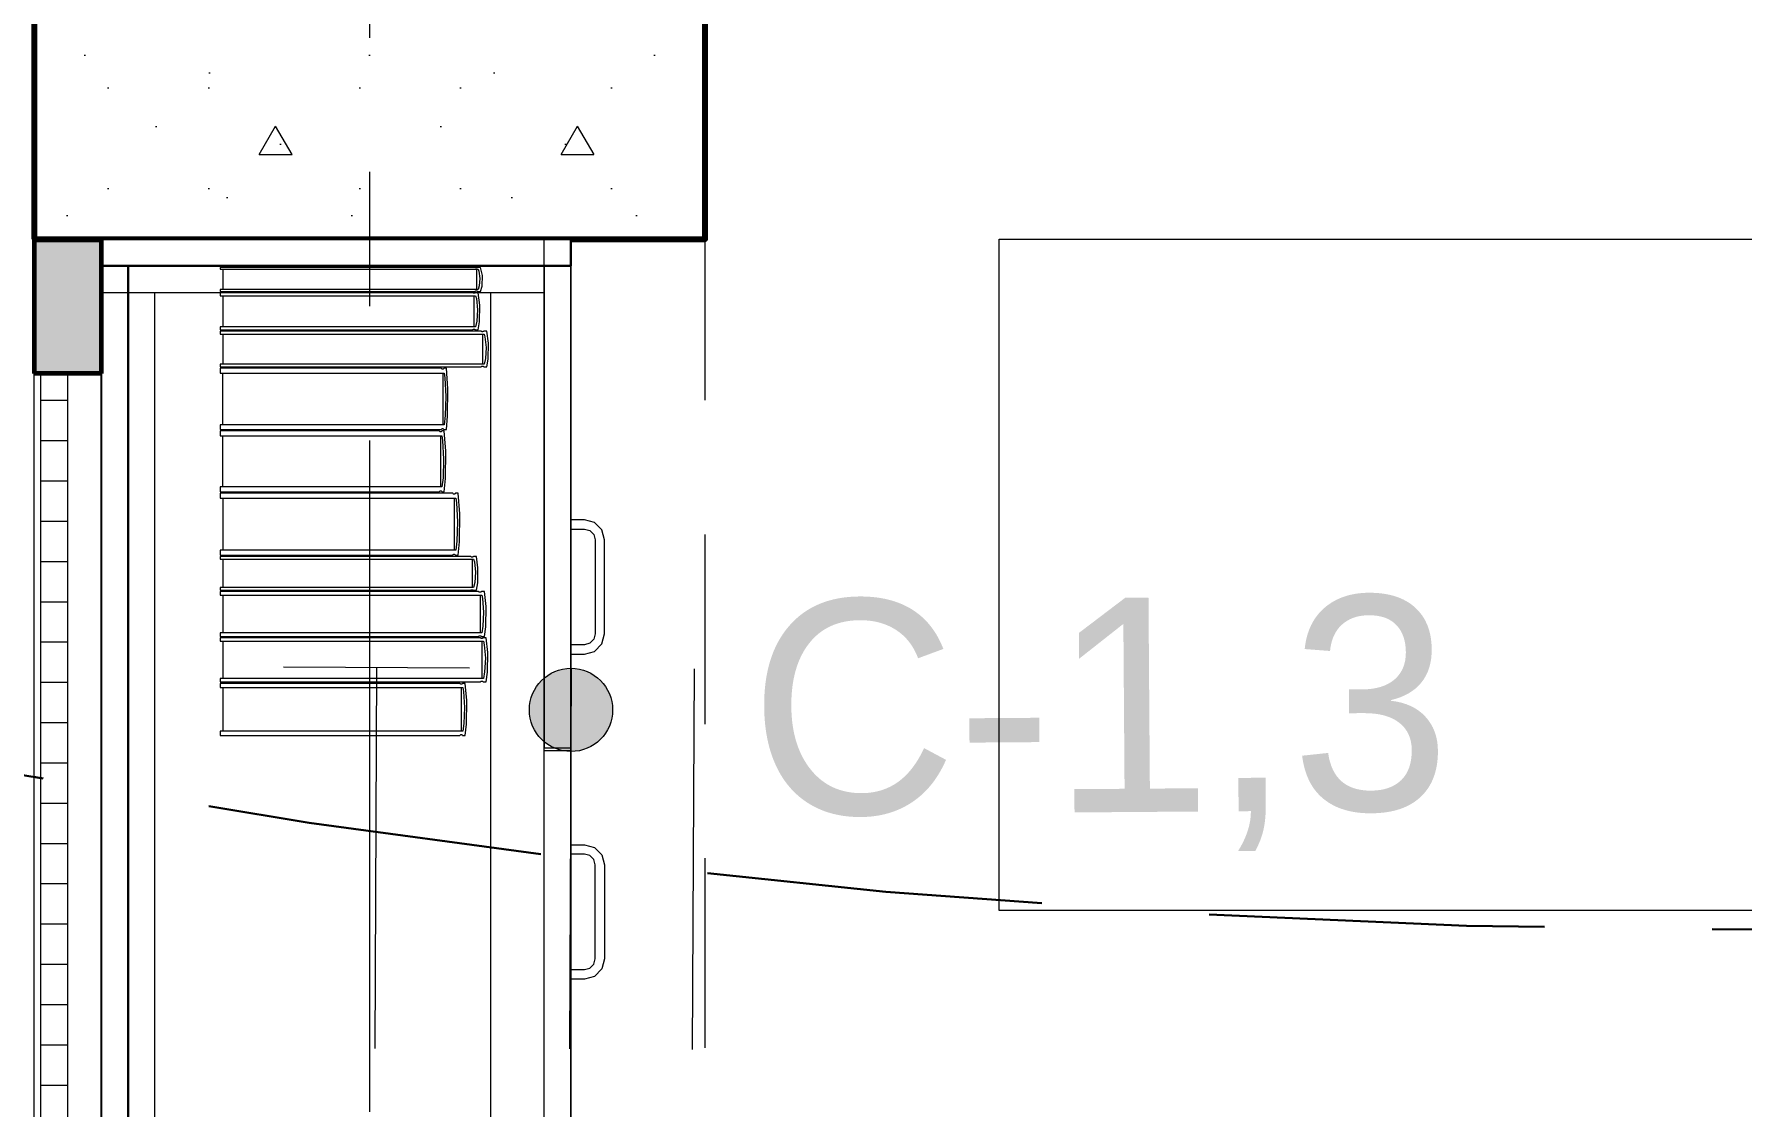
# Model space of a CAD drawing. Header units: inches. Extents: x -19 to 5698, y -728 to 92.
# Drawn here: x 407.07 to 408.342, y 15.854 to 16.653 of the extents above; entities that cross this region are included whole.
import ezdxf

# ---------------------------------------------------------------- set-up
doc = ezdxf.new("R2010")
doc.units = ezdxf.units.IN
doc.header["$MEASUREMENT"] = 0
doc.set_wipeout_variables(frame=1)
for name, pattern in [('CONTINUA', [0]), ('HIDDEN', [0.375, 0.25, -0.125]), ('Hidden Line', [0.195611, 0.141111, -0.0545]), ('Punto & Raya', [0.65, 0.5, -0.075, 0, -0.075]), ('RAYITAS', [0.375, 0.25, -0.125]), ('Wipeout_Contour', [1, 0, -1])]:
    doc.linetypes.add(name, pattern=pattern)
for name, color, linetype, lineweight in [('00 conduct tomacorr', 120, 'HIDDEN', 30), ('00 IE CKTO ILUMINACION', 3, 'Continuous', 50), ('T-TECHO-E', 150, 'Continuous', 20), ('TOMACORRIENTE', 22, 'RAYITAS', 9)]:
    doc.layers.add(name, color=color, linetype=linetype, lineweight=lineweight)
for name, color, linetype in [('02 _ ARQ _ ALB _ Ejes Generales', 251, 'Continuous'), ('02 _ ARQ _ ZON _ Espacio.3D', 7, 'Continuous'), ('08 _ STR _ EXT _ 06 Columnas', 7, 'Continuous'), ('08 _ STR _ EXT _ 09 Vigas', 251, 'Continuous'), ('Acabado - Muros', 7, 'Continuous'), ('Interior - Mobiliario', 7, 'Continuous')]:
    doc.layers.add(name, color=color, linetype=linetype)

# ---------------------------------------------------------------- blocks, each defined once
blk = doc.blocks.new('a')
at = {"layer": 'TOMACORRIENTE', "ltscale": 0.05}
h = blk.add_hatch(color=4, dxfattribs=at)
edge = h.paths.add_edge_path()
edge.add_arc((0, 0.0752), 0.02106, 0, 360)
at = {"layer": 'TOMACORRIENTE', "color": 4}
for p, q in [((-0.14553, 0.09625), (-0.0515, 0.09625)), ((-0.09851, 0.09625), (-0.09851, -0.09657)), ((0, 0.09625), (0, -0.09625)), ((0.06232, -0.09625), (0.06232, 0.09625))]:
    blk.add_line(p, q, dxfattribs=at)
blk.add_circle((0, 0.0752), 0.02106, dxfattribs=at)
blk = doc.blocks.new('CABLE 3FACE')
at = {"layer": 'T-TECHO-E', "rotation": 59.94170052614085}
blk.add_blockref('a', (0, 0), dxfattribs=at)

msp = doc.modelspace()

# ---------------------------------------------------------------- hatches: boundary and pattern name
at = {"layer": '08 _ STR _ EXT _ 06 Columnas', "linetype": 'Continuous', "lineweight": 9}
h = msp.add_hatch(dxfattribs=at)
h.set_pattern_fill('HORMIGÓN_EN_MASA_0002', style=0, pattern_type=2)
h.set_pattern_definition([(0, (370.00008, 2e-08), (0, 0.3897114), [0.024375, -0.200625]), (0, (370.11258, 0.19486), (0, 0.3897114), [0.024375, -0.200625]), (60, (370.00008, 2e-08), (-0.3375, 0.1948557), [0.024375, -0.200625]), (60, (370.22508, 2e-08), (-0.3375, 0.1948557), [0.024375, -0.200625]), (120, (370.02445, 2e-08), (0.3375, 0.1948557), [0.024375, -0.200625]), (120, (370.24945, 2e-08), (0.3375, 0.1948557), [0.024375, -0.200625]), (0, (370.000076, 0.0375), (0, 0.075), [0, -0.075, 0, -0.1125]), (45, (370.037576, 0.0375), (-0.05303301, 0.05303301), [0, -0.05625, 0, -0.09375])])
h.paths.add_polyline_path([(407.0701, 16.5), (407.5701, 16.5), (407.5701, 17.4), (407.0701, 17.4)])

# ---------------------------------------------------------------- linework, layer by layer
at = {"layer": '02 _ ARQ _ ZON _ Espacio.3D', "color": 254, "linetype": 'Continuous', "lineweight": 0, "flags": 128}
msp.add_lwpolyline([(407.12, 16.5), (407.12, 8.1), (407.5701, 8.1), (407.5701, 7.7), (407.7701, 7.7), (407.7701, 7.3311), (413.6701, 7.3311), (413.6701, 7.7), (414.0701, 7.7), (414.0701, 8.1), (414.5701, 8.1), (414.5701, 7.35), (420.6701, 7.35), (420.6701, 7.7), (421.0701, 7.7), (421.0701, 8.1), (421.4201, 8.1), (421.4199, 11.45), (413.47, 11.4499), (413.47, 16.9), (413.47, 17.35), (407.5701, 17.3493), (407.5701, 16.5)], close=True, dxfattribs=at)
at = {"layer": '08 _ STR _ EXT _ 06 Columnas', "color": 7, "linetype": 'Continuous', "lineweight": 80, "flags": 128}
msp.add_lwpolyline([(407.0701, 16.5), (407.5701, 16.5), (407.5701, 17.4), (407.0701, 17.4)], close=True, dxfattribs=at)
at = {"layer": '08 _ STR _ EXT _ 09 Vigas', "color": 251, "linetype": 'Hidden Line', "lineweight": 13, "true_color": 0x636466}
for p, q in [((407.0701, 7.7), (407.0701, 16.9)), ((407.5701, 7.7), (407.5701, 16.9))]:
    msp.add_line(p, q, dxfattribs=at)
at = {"layer": 'Interior - Mobiliario', "color": 175, "linetype": 'Continuous', "lineweight": 13}
for p, q in [((407.14, 16.48), (407.14, 15.02)), ((407.45, 16.48), (407.14, 16.48)), ((407.45, 15.02), (407.45, 16.48)), ((407.4016, 16.4652), (407.4008, 16.4626)), ((407.4021, 16.4707), (407.4016, 16.4652)), ((407.4027, 16.4611), (407.4038, 16.4651)), ((407.4038, 16.4651), (407.404, 16.473)), ((407.16, 15.04), (407.16, 16.46)), ((407.41, 16.46), (407.16, 16.46)), ((407.4008, 16.4626), (407.2087, 16.4626)), ((407.2087, 16.4626), (407.2087, 16.4611)), ((407.2087, 16.4611), (407.3984, 16.4611)), ((407.3966, 16.4601), (407.2087, 16.4601)), ((407.2087, 16.4601), (407.2087, 16.4579)), ((407.2087, 16.4579), (407.3989, 16.4579)), ((407.2106, 16.4579), (407.2106, 16.4347)), ((407.3967, 16.46), (407.3966, 16.4601)), ((407.397, 16.4599), (407.3967, 16.46)), ((407.3973, 16.4597), (407.397, 16.4599)), ((407.3975, 16.4597), (407.3973, 16.4597)), ((407.3978, 16.4597), (407.3975, 16.4597)), ((407.3981, 16.4597), (407.3978, 16.4597)), ((407.398, 16.4347), (407.398, 16.4579)), ((407.3984, 16.4598), (407.3981, 16.4597)), ((407.3984, 16.4611), (407.3986, 16.4612)), ((407.3986, 16.46), (407.3984, 16.4598)), ((407.3986, 16.4612), (407.3988, 16.4613)), ((407.3988, 16.4601), (407.3986, 16.46)), ((407.3988, 16.4613), (407.3991, 16.4614)), ((407.4009, 16.4601), (407.3988, 16.4601)), ((407.3989, 16.4579), (407.3995, 16.4558)), ((407.3991, 16.4614), (407.3994, 16.4614)), ((407.3994, 16.4614), (407.3997, 16.4614)), ((407.3995, 16.4558), (407.4003, 16.4473)), ((407.3997, 16.4614), (407.4, 16.4614)), ((407.4, 16.4614), (407.4002, 16.4613)), ((407.4002, 16.4613), (407.4005, 16.4612)), ((407.4005, 16.4612), (407.4006, 16.4611)), ((407.4006, 16.4611), (407.4027, 16.4611)), ((407.4021, 16.4509), (407.4009, 16.4601)), ((407.45, 16.46), (407.41, 16.46)), ((407.41, 16.46), (407.41, 15.04)), ((407.45, 15.04), (407.45, 16.46)), ((407.3998, 16.4388), (407.3989, 16.4347)), ((407.4003, 16.4473), (407.3998, 16.4388)), ((407.4009, 16.4325), (407.4019, 16.4385)), ((407.4019, 16.4385), (407.4021, 16.4509)), ((407.3989, 16.4347), (407.2087, 16.4347)), ((407.2087, 16.4347), (407.2087, 16.4325)), ((407.2087, 16.4325), (407.3966, 16.4325)), ((407.4029, 16.4315), (407.2087, 16.4315)), ((407.2087, 16.4315), (407.2087, 16.4293)), ((407.2087, 16.4293), (407.4053, 16.4293)), ((407.2107, 16.4293), (407.2107, 16.407)), ((407.3966, 16.4325), (407.3968, 16.4326)), ((407.3968, 16.4326), (407.397, 16.4328)), ((407.397, 16.4328), (407.3973, 16.4329)), ((407.3973, 16.4329), (407.3976, 16.4329)), ((407.3976, 16.4329), (407.3979, 16.4329)), ((407.3979, 16.4329), (407.3982, 16.4329)), ((407.3982, 16.4329), (407.3984, 16.4327)), ((407.3984, 16.4327), (407.3987, 16.4326)), ((407.3987, 16.4326), (407.3988, 16.4325)), ((407.3988, 16.4325), (407.4009, 16.4325)), ((407.403, 16.4314), (407.4029, 16.4315)), ((407.4033, 16.4312), (407.403, 16.4314)), ((407.4035, 16.4311), (407.4033, 16.4312)), ((407.4038, 16.431), (407.4035, 16.4311)), ((407.4041, 16.431), (407.4038, 16.431)), ((407.4044, 16.4311), (407.4041, 16.431)), ((407.4043, 16.407), (407.4043, 16.4293)), ((407.4047, 16.4312), (407.4044, 16.4311)), ((407.4049, 16.4313), (407.4047, 16.4312)), ((407.4051, 16.4315), (407.4049, 16.4313)), ((407.4073, 16.4315), (407.4051, 16.4315)), ((407.4053, 16.4293), (407.4059, 16.4273)), ((407.4059, 16.4273), (407.4067, 16.4192)), ((407.4086, 16.4226), (407.4073, 16.4315)), ((407.4067, 16.4192), (407.4062, 16.411)), ((407.4084, 16.4107), (407.4086, 16.4226)), ((407.4053, 16.407), (407.2087, 16.407)), ((407.2087, 16.407), (407.2087, 16.4049)), ((407.2087, 16.4049), (407.4029, 16.4049)), ((407.3735, 16.4039), (407.2087, 16.4039)), ((407.2087, 16.4039), (407.2087, 16.4002)), ((407.3736, 16.4037), (407.3735, 16.4039)), ((407.3738, 16.4034), (407.3736, 16.4037)), ((407.374, 16.4032), (407.3738, 16.4034)), ((407.3743, 16.4031), (407.374, 16.4032)), ((407.3745, 16.4031), (407.3743, 16.4031)), ((407.3748, 16.4032), (407.3745, 16.4031)), ((407.375, 16.4034), (407.3748, 16.4032)), ((407.3752, 16.4036), (407.375, 16.4034)), ((407.3754, 16.4039), (407.3752, 16.4036)), ((407.3772, 16.4039), (407.3754, 16.4039)), ((407.3783, 16.3886), (407.3772, 16.4039)), ((407.4029, 16.4049), (407.4031, 16.405)), ((407.4031, 16.405), (407.4033, 16.4052)), ((407.4033, 16.4052), (407.4036, 16.4053)), ((407.4036, 16.4053), (407.4039, 16.4053)), ((407.4039, 16.4053), (407.4042, 16.4053)), ((407.4042, 16.4053), (407.4045, 16.4053)), ((407.4045, 16.4053), (407.4048, 16.4052)), ((407.4048, 16.4052), (407.405, 16.405)), ((407.405, 16.405), (407.4051, 16.4049)), ((407.4051, 16.4049), (407.4073, 16.4049)), ((407.4062, 16.411), (407.4053, 16.407)), ((407.4073, 16.4049), (407.4084, 16.4107)), ((407.2087, 16.4002), (407.3755, 16.4002)), ((407.2104, 16.4002), (407.2104, 16.3618)), ((407.3747, 16.3618), (407.3747, 16.4002)), ((407.3755, 16.4002), (407.376, 16.3968)), ((407.376, 16.3968), (407.3767, 16.3827)), ((407.3781, 16.3682), (407.3783, 16.3886)), ((407.3767, 16.3827), (407.3763, 16.3687)), ((407.3763, 16.3687), (407.3755, 16.3618)), ((407.3772, 16.3582), (407.3781, 16.3682)), ((407.3755, 16.3618), (407.2087, 16.3618)), ((407.2087, 16.3618), (407.2087, 16.3582)), ((407.2087, 16.3582), (407.3735, 16.3582)), ((407.372, 16.3572), (407.2087, 16.3572)), ((407.2087, 16.3572), (407.2087, 16.3535)), ((407.2087, 16.3535), (407.3739, 16.3535)), ((407.2104, 16.3535), (407.2104, 16.3155)), ((407.372, 16.357), (407.372, 16.3572)), ((407.3723, 16.3567), (407.372, 16.357)), ((407.3725, 16.3565), (407.3723, 16.3567)), ((407.3727, 16.3564), (407.3725, 16.3565)), ((407.373, 16.3564), (407.3727, 16.3564)), ((407.3732, 16.3565), (407.373, 16.3564)), ((407.3731, 16.3155), (407.3731, 16.3535)), ((407.3735, 16.3567), (407.3732, 16.3565)), ((407.3735, 16.3582), (407.3736, 16.3584)), ((407.3737, 16.3569), (407.3735, 16.3567)), ((407.3736, 16.3584), (407.3738, 16.3587)), ((407.3738, 16.3572), (407.3737, 16.3569)), ((407.3738, 16.3587), (407.3741, 16.3588)), ((407.3756, 16.3572), (407.3738, 16.3572)), ((407.3739, 16.3535), (407.3744, 16.3501)), ((407.3741, 16.3588), (407.3743, 16.3589)), ((407.3743, 16.3589), (407.3746, 16.3589)), ((407.3744, 16.3501), (407.3751, 16.3362)), ((407.3746, 16.3589), (407.3748, 16.3588)), ((407.3748, 16.3588), (407.375, 16.3586)), ((407.375, 16.3586), (407.3753, 16.3583)), ((407.3753, 16.3583), (407.3754, 16.3582)), ((407.3754, 16.3582), (407.3772, 16.3582)), ((407.3767, 16.3421), (407.3756, 16.3572)), ((407.3765, 16.3218), (407.3767, 16.3421)), ((407.3751, 16.3362), (407.3747, 16.3223)), ((407.3739, 16.3155), (407.2087, 16.3155)), ((407.2087, 16.3155), (407.2087, 16.3119)), ((407.2087, 16.3119), (407.372, 16.3119)), ((407.372, 16.3119), (407.3721, 16.3121)), ((407.3721, 16.3121), (407.3723, 16.3124)), ((407.3723, 16.3124), (407.3725, 16.3126)), ((407.3725, 16.3126), (407.3728, 16.3126)), ((407.3728, 16.3126), (407.373, 16.3126)), ((407.373, 16.3126), (407.3733, 16.3125)), ((407.3733, 16.3125), (407.3735, 16.3123)), ((407.3735, 16.3123), (407.3737, 16.3121)), ((407.3737, 16.3121), (407.3738, 16.3119)), ((407.3738, 16.3119), (407.3756, 16.3119)), ((407.3747, 16.3223), (407.3739, 16.3155)), ((407.3756, 16.3119), (407.3765, 16.3218)), ((407.382, 16.3109), (407.2087, 16.3109)), ((407.2087, 16.3109), (407.2087, 16.3072)), ((407.2087, 16.3072), (407.3841, 16.3072)), ((407.2105, 16.3072), (407.2105, 16.2683)), ((407.3821, 16.3107), (407.382, 16.3109)), ((407.3823, 16.3104), (407.3821, 16.3107)), ((407.3826, 16.3102), (407.3823, 16.3104)), ((407.3828, 16.3101), (407.3826, 16.3102)), ((407.3831, 16.3101), (407.3828, 16.3101)), ((407.3833, 16.3102), (407.3831, 16.3101)), ((407.3832, 16.2683), (407.3832, 16.3072)), ((407.3836, 16.3104), (407.3833, 16.3102)), ((407.3838, 16.3106), (407.3836, 16.3104)), ((407.384, 16.3109), (407.3838, 16.3106)), ((407.3859, 16.3109), (407.384, 16.3109)), ((407.3841, 16.3072), (407.3846, 16.3037)), ((407.3846, 16.3037), (407.3854, 16.2895)), ((407.3871, 16.2954), (407.3859, 16.3109)), ((407.3854, 16.2895), (407.3849, 16.2752)), ((407.3869, 16.2747), (407.3871, 16.2954)), ((407.48, 16.291), (407.47, 16.291)), ((407.47, 16.291), (407.47, 16.284)), ((407.4875, 16.289), (407.48, 16.291)), ((407.493, 16.2835), (407.4875, 16.289)), ((407.3849, 16.2752), (407.3841, 16.2683)), ((407.3859, 16.2646), (407.3869, 16.2747)), ((407.47, 16.284), (407.48, 16.284)), ((407.48, 16.284), (407.484, 16.2829)), ((407.484, 16.2829), (407.487, 16.28)), ((407.487, 16.28), (407.488, 16.276)), ((407.488, 16.276), (407.488, 16.206)), ((407.495, 16.276), (407.493, 16.2835)), ((407.495, 16.206), (407.495, 16.276)), ((407.3841, 16.2683), (407.2087, 16.2683)), ((407.2087, 16.2683), (407.2087, 16.2646)), ((407.2087, 16.2646), (407.382, 16.2646)), ((407.3953, 16.2636), (407.2087, 16.2636)), ((407.2087, 16.2636), (407.2087, 16.2616)), ((407.2087, 16.2616), (407.3975, 16.2616)), ((407.2106, 16.2616), (407.2106, 16.2405)), ((407.382, 16.2646), (407.3821, 16.2648)), ((407.3821, 16.2648), (407.3824, 16.2651)), ((407.3824, 16.2651), (407.3826, 16.2653)), ((407.3826, 16.2653), (407.3829, 16.2653)), ((407.3829, 16.2653), (407.3831, 16.2653)), ((407.3831, 16.2653), (407.3834, 16.2652)), ((407.3834, 16.2652), (407.3836, 16.265)), ((407.3836, 16.265), (407.3839, 16.2648)), ((407.3839, 16.2648), (407.384, 16.2646)), ((407.384, 16.2646), (407.3859, 16.2646)), ((407.3954, 16.2635), (407.3953, 16.2636)), ((407.3956, 16.2633), (407.3954, 16.2635)), ((407.3959, 16.2632), (407.3956, 16.2633)), ((407.3962, 16.2632), (407.3959, 16.2632)), ((407.3964, 16.2632), (407.3962, 16.2632)), ((407.3967, 16.2632), (407.3964, 16.2632)), ((407.3966, 16.2405), (407.3966, 16.2616)), ((407.397, 16.2633), (407.3967, 16.2632)), ((407.3972, 16.2634), (407.397, 16.2633)), ((407.3974, 16.2636), (407.3972, 16.2634)), ((407.3995, 16.2636), (407.3974, 16.2636)), ((407.3975, 16.2616), (407.3981, 16.2597)), ((407.4007, 16.2552), (407.3995, 16.2636)), ((407.3981, 16.2597), (407.3989, 16.252)), ((407.3989, 16.252), (407.3984, 16.2443)), ((407.4005, 16.244), (407.4007, 16.2552)), ((407.3975, 16.2405), (407.2087, 16.2405)), ((407.2087, 16.2405), (407.2087, 16.2385)), ((407.2087, 16.2385), (407.3953, 16.2385)), ((407.4012, 16.2375), (407.2087, 16.2375)), ((407.2087, 16.2375), (407.2087, 16.2348)), ((407.3953, 16.2385), (407.3954, 16.2386)), ((407.3954, 16.2386), (407.3957, 16.2388)), ((407.3957, 16.2388), (407.3959, 16.2389)), ((407.3959, 16.2389), (407.3962, 16.2389)), ((407.3962, 16.2389), (407.3965, 16.2389)), ((407.3965, 16.2389), (407.3968, 16.2389)), ((407.3968, 16.2389), (407.397, 16.2388)), ((407.397, 16.2388), (407.3973, 16.2386)), ((407.3973, 16.2386), (407.3974, 16.2385)), ((407.3974, 16.2385), (407.3995, 16.2385)), ((407.3984, 16.2443), (407.3975, 16.2405)), ((407.3995, 16.2385), (407.4005, 16.244)), ((407.4013, 16.2374), (407.4012, 16.2375)), ((407.4015, 16.2372), (407.4013, 16.2374)), ((407.4018, 16.237), (407.4015, 16.2372)), ((407.4021, 16.237), (407.4018, 16.237)), ((407.4024, 16.237), (407.4021, 16.237)), ((407.4027, 16.237), (407.4024, 16.237)), ((407.4029, 16.2371), (407.4027, 16.237)), ((407.4032, 16.2373), (407.4029, 16.2371)), ((407.4034, 16.2375), (407.4032, 16.2373)), ((407.4055, 16.2375), (407.4034, 16.2375)), ((407.4068, 16.2264), (407.4055, 16.2375)), ((407.2087, 16.2348), (407.4035, 16.2348)), ((407.2107, 16.2348), (407.2107, 16.2068)), ((407.4025, 16.2068), (407.4025, 16.2348)), ((407.4035, 16.2348), (407.4041, 16.2323)), ((407.4041, 16.2323), (407.4049, 16.2221)), ((407.4066, 16.2114), (407.4068, 16.2264)), ((407.4044, 16.2118), (407.4035, 16.2068)), ((407.4049, 16.2221), (407.4044, 16.2118)), ((407.4055, 16.2041), (407.4066, 16.2114)), ((407.4035, 16.2068), (407.2087, 16.2068)), ((407.2087, 16.2068), (407.2087, 16.2041)), ((407.2087, 16.2041), (407.4012, 16.2041)), ((407.4025, 16.2031), (407.2087, 16.2031)), ((407.2087, 16.2031), (407.2087, 16.2005)), ((407.2087, 16.2005), (407.4048, 16.2005)), ((407.2107, 16.2005), (407.2107, 16.1729)), ((407.4012, 16.2041), (407.4013, 16.2043)), ((407.4013, 16.2043), (407.4016, 16.2045)), ((407.4016, 16.2045), (407.4019, 16.2046)), ((407.4019, 16.2046), (407.4022, 16.2047)), ((407.4022, 16.2047), (407.4024, 16.2047)), ((407.4024, 16.2047), (407.4027, 16.2046)), ((407.4026, 16.203), (407.4025, 16.2031)), ((407.4028, 16.2028), (407.4026, 16.203)), ((407.4027, 16.2046), (407.403, 16.2045)), ((407.4031, 16.2027), (407.4028, 16.2028)), ((407.403, 16.2045), (407.4033, 16.2042)), ((407.4034, 16.2026), (407.4031, 16.2027)), ((407.4033, 16.2042), (407.4034, 16.2041)), ((407.4034, 16.2041), (407.4055, 16.2041)), ((407.4037, 16.2026), (407.4034, 16.2026)), ((407.404, 16.2026), (407.4037, 16.2026)), ((407.4038, 16.1729), (407.4038, 16.2005)), ((407.4042, 16.2028), (407.404, 16.2026)), ((407.4045, 16.2029), (407.4042, 16.2028)), ((407.4047, 16.2031), (407.4045, 16.2029)), ((407.4068, 16.2031), (407.4047, 16.2031)), ((407.4048, 16.2005), (407.4054, 16.198)), ((407.4054, 16.198), (407.4062, 16.1879)), ((407.4081, 16.1922), (407.4068, 16.2031)), ((407.47, 16.198), (407.47, 16.191)), ((407.48, 16.198), (407.47, 16.198)), ((407.484, 16.1991), (407.48, 16.198)), ((407.487, 16.202), (407.484, 16.1991)), ((407.488, 16.206), (407.487, 16.202)), ((407.4875, 16.193), (407.493, 16.1985)), ((407.493, 16.1985), (407.495, 16.206)), ((407.4062, 16.1879), (407.4057, 16.1778)), ((407.4079, 16.1775), (407.4081, 16.1922)), ((407.47, 16.191), (407.48, 16.191)), ((407.48, 16.191), (407.4875, 16.193)), ((407.4048, 16.1729), (407.2087, 16.1729)), ((407.2087, 16.1729), (407.2087, 16.1702)), ((407.4057, 16.1778), (407.4048, 16.1729)), ((407.4068, 16.1702), (407.4079, 16.1775)), ((407.2087, 16.1702), (407.4025, 16.1702)), ((407.3872, 16.1692), (407.2087, 16.1692)), ((407.2087, 16.1692), (407.2087, 16.1661)), ((407.2087, 16.1661), (407.3894, 16.1661)), ((407.2105, 16.1661), (407.2105, 16.1335)), ((407.3873, 16.1691), (407.3872, 16.1692)), ((407.3876, 16.1689), (407.3873, 16.1691)), ((407.3878, 16.1687), (407.3876, 16.1689)), ((407.3881, 16.1686), (407.3878, 16.1687)), ((407.3883, 16.1686), (407.3881, 16.1686)), ((407.3886, 16.1687), (407.3883, 16.1686)), ((407.3885, 16.1335), (407.3885, 16.1661)), ((407.3889, 16.1688), (407.3886, 16.1687)), ((407.3891, 16.169), (407.3889, 16.1688)), ((407.3892, 16.1692), (407.3891, 16.169)), ((407.3912, 16.1692), (407.3892, 16.1692)), ((407.3894, 16.1661), (407.3899, 16.1632)), ((407.3899, 16.1632), (407.3907, 16.1513)), ((407.3925, 16.1563), (407.3912, 16.1692)), ((407.4025, 16.1702), (407.4026, 16.1704)), ((407.4026, 16.1704), (407.4029, 16.1706)), ((407.4029, 16.1706), (407.4032, 16.1707)), ((407.4032, 16.1707), (407.4034, 16.1708)), ((407.4034, 16.1708), (407.4037, 16.1708)), ((407.4037, 16.1708), (407.404, 16.1707)), ((407.404, 16.1707), (407.4043, 16.1706)), ((407.4043, 16.1706), (407.4045, 16.1704)), ((407.4045, 16.1704), (407.4047, 16.1702)), ((407.4047, 16.1702), (407.4068, 16.1702)), ((407.3907, 16.1513), (407.3902, 16.1393)), ((407.3922, 16.1389), (407.3925, 16.1563)), ((407.3894, 16.1335), (407.2087, 16.1335)), ((407.2087, 16.1335), (407.2087, 16.1304)), ((407.3902, 16.1393), (407.3894, 16.1335)), ((407.3912, 16.1304), (407.3922, 16.1389)), ((407.2087, 16.1304), (407.3872, 16.1304)), ((407.3872, 16.1304), (407.3874, 16.1306)), ((407.3874, 16.1306), (407.3876, 16.1308)), ((407.3876, 16.1308), (407.3879, 16.131)), ((407.3879, 16.131), (407.3881, 16.131)), ((407.3881, 16.131), (407.3884, 16.131)), ((407.3884, 16.131), (407.3887, 16.1309)), ((407.3887, 16.1309), (407.3889, 16.1308)), ((407.3889, 16.1308), (407.3891, 16.1305)), ((407.3891, 16.1305), (407.3892, 16.1304)), ((407.3892, 16.1304), (407.3912, 16.1304)), ((407.47, 16.121), (407.45, 16.121)), ((407.45, 15.76), (407.45, 16.119)), ((407.47, 16.119), (407.45, 16.119)), ((407.47, 15.76), (407.47, 16.119)), ((407.47, 16.049), (407.48, 16.049)), ((407.47, 16.042), (407.47, 16.049)), ((407.48, 16.049), (407.4875, 16.047)), ((407.4875, 16.047), (407.493, 16.0415)), ((407.48, 16.042), (407.47, 16.042)), ((407.484, 16.0409), (407.48, 16.042)), ((407.487, 16.038), (407.484, 16.0409)), ((407.488, 16.034), (407.487, 16.038)), ((407.488, 15.964), (407.488, 16.034)), ((407.493, 16.0415), (407.495, 16.034)), ((407.495, 16.034), (407.495, 15.964)), ((407.47, 15.956), (407.48, 15.956)), ((407.47, 15.949), (407.47, 15.956)), ((407.48, 15.956), (407.484, 15.9571)), ((407.484, 15.9571), (407.487, 15.96)), ((407.487, 15.96), (407.488, 15.964)), ((407.493, 15.9565), (407.4875, 15.951)), ((407.495, 15.964), (407.493, 15.9565)), ((407.48, 15.949), (407.47, 15.949)), ((407.4875, 15.951), (407.48, 15.949))]:
    msp.add_line(p, q, dxfattribs=at)
at = {"layer": 'Interior - Mobiliario', "color": 175, "linetype": 'Continuous', "lineweight": 13, "flags": 128}
msp.add_lwpolyline([(409.089, 16.5), (409.089, 15), (408.489, 15), (408.489, 16), (407.789, 16), (407.789, 16.5)], close=True, dxfattribs=at)

# ---------------------------------------------------------------- texts
at = {"layer": '00 IE CKTO ILUMINACION', "color": 4, "linetype": 'CONTINUA', "lineweight": 15}
msp.add_text('C-1,3', height=0.15962, rotation=0.4183, dxfattribs=at).set_placement((407.6037, 16.0713))

# ---------------------------------------------------------------- next in the draw order: wipeouts: each hides what was drawn before it
at = {"color": 254, "linetype": 'Wipeout_Contour', "lineweight": 0, "ltscale": 13013.617217}
msp.add_wipeout([(407.14, 15.02), (407.14, 16.48), (407.12, 16.48), (407.12, 15.02)], dxfattribs=at).dxf.layer = 'Interior - Mobiliario'

# ---------------------------------------------------------------- next in the draw order: linework, layer by layer
at = {"layer": 'Interior - Mobiliario', "color": 175, "linetype": 'Continuous', "lineweight": 30}
for p, q in [((407.14, 16.48), (407.12, 16.48)), ((407.12, 16.48), (407.12, 15.02)), ((407.14, 16.48), (407.14, 15.02))]:
    msp.add_line(p, q, dxfattribs=at)
at = {"layer": 'Interior - Mobiliario', "color": 175, "linetype": 'Continuous', "lineweight": 13}
for p, q in [((407.12, 16.48), (407.12, 15.02)), ((407.14, 16.48), (407.12, 16.48)), ((407.14, 15.02), (407.14, 16.48)), ((407.12, 16.46), (407.12, 15.04)), ((407.16, 16.46), (407.12, 16.46))]:
    msp.add_line(p, q, dxfattribs=at)

# ---------------------------------------------------------------- next in the draw order: block references
at = {"layer": '00 conduct tomacorr', "xscale": 1.47256122672843, "yscale": 1.47256122672843, "zscale": 1.47256122672843, "rotation": 299.7894777823319}
msp.add_blockref('CABLE 3FACE', (407.4695, 16.0387), dxfattribs=at)

# ---------------------------------------------------------------- next in the draw order: wipeouts: each hides what was drawn before it
at = {"color": 254, "linetype": 'Wipeout_Contour', "lineweight": 0, "ltscale": 13014.291549}
msp.add_wipeout([(407.47, 16.48), (407.47, 16.5), (407.12, 16.5), (407.12, 16.48)], dxfattribs=at).dxf.layer = 'Interior - Mobiliario'

# ---------------------------------------------------------------- next in the draw order: linework, layer by layer
at = {"layer": '02 _ ARQ _ ALB _ Ejes Generales', "color": 251, "linetype": 'Punto & Raya', "lineweight": 13, "true_color": 0x636466}
msp.add_line((407.3201, 3.05), (407.3201, 44.9), dxfattribs=at)
at = {"layer": 'Acabado - Muros', "color": 7, "linetype": 'Continuous', "lineweight": 60}
msp.add_line((407.12, 16.5), (407.07, 16.5), dxfattribs=at)
at = {"layer": 'Interior - Mobiliario', "color": 175, "linetype": 'Continuous', "lineweight": 30}
for p, q in [((407.47, 16.5), (407.12, 16.5)), ((407.12, 16.5), (407.12, 16.48)), ((407.47, 16.5), (407.47, 16.48)), ((407.47, 16.48), (407.12, 16.48))]:
    msp.add_line(p, q, dxfattribs=at)
at = {"layer": 'Interior - Mobiliario', "color": 175, "linetype": 'Continuous', "lineweight": 13}
for p, q in [((407.12, 16.5), (407.12, 16.48)), ((407.47, 16.5), (407.12, 16.5)), ((407.12, 16.5), (407.12, 16.46)), ((407.45, 16.5), (407.12, 16.5)), ((407.12, 15), (407.12, 16.5)), ((407.12, 16.5), (407.47, 16.5)), ((407.45, 16.46), (407.45, 16.5)), ((407.47, 16.48), (407.47, 16.5)), ((407.47, 16.5), (407.47, 15)), ((407.12, 16.48), (407.47, 16.48)), ((407.12, 16.48), (407.12, 15.02)), ((407.47, 16.48), (407.12, 16.48)), ((407.14, 16.48), (407.14, 15.02)), ((407.47, 16.48), (407.14, 16.48)), ((407.14, 16.48), (407.14, 15.02)), ((407.45, 16.48), (407.14, 16.48)), ((407.14, 16.48), (407.14, 15.02)), ((407.45, 16.48), (407.14, 16.48)), ((407.3984, 16.479), (407.2087, 16.479)), ((407.2087, 16.479), (407.2087, 16.4776)), ((407.2087, 16.4776), (407.4008, 16.4776)), ((407.2106, 16.4776), (407.2106, 16.4626)), ((407.3985, 16.4789), (407.3984, 16.479)), ((407.3988, 16.4788), (407.3985, 16.4789)), ((407.3991, 16.4787), (407.3988, 16.4788)), ((407.3993, 16.4787), (407.3991, 16.4787)), ((407.3996, 16.4787), (407.3993, 16.4787)), ((407.3999, 16.4787), (407.3996, 16.4787)), ((407.3998, 16.4626), (407.3998, 16.4776)), ((407.4002, 16.4788), (407.3999, 16.4787)), ((407.4004, 16.4789), (407.4002, 16.4788)), ((407.4006, 16.479), (407.4004, 16.4789)), ((407.4027, 16.479), (407.4006, 16.479)), ((407.4008, 16.4776), (407.4013, 16.4762)), ((407.404, 16.473), (407.4027, 16.479)), ((407.45, 15.02), (407.45, 16.48)), ((407.45, 15.02), (407.45, 16.48)), ((407.45, 16.48), (407.45, 16.121)), ((407.47, 16.48), (407.45, 16.48)), ((407.47, 15.02), (407.47, 16.48)), ((407.47, 15.02), (407.47, 16.48)), ((407.47, 16.48), (407.47, 16.121)), ((407.4013, 16.4762), (407.4021, 16.4707))]:
    msp.add_line(p, q, dxfattribs=at)

# ---------------------------------------------------------------- next in the draw order: wipeouts: each hides what was drawn before it
at = {"color": 254, "linetype": 'Wipeout_Contour', "lineweight": 0, "ltscale": 13013.471258}
msp.add_wipeout([(407.12, 16.4), (407.07, 16.4), (407.07, 14.4499), (407.12, 14.4499)], dxfattribs=at).dxf.layer = 'Acabado - Muros'

# ---------------------------------------------------------------- next in the draw order: linework, layer by layer
at = {"layer": 'Acabado - Muros', "color": 7, "linetype": 'Continuous', "lineweight": 60}
msp.add_line((407.12, 16.5), (407.12, 16.4), dxfattribs=at)
at = {"layer": 'Acabado - Muros', "color": 251, "linetype": 'Continuous', "lineweight": 13, "flags": 128}
for points in [[(407.07, 14.4499), (407.07, 16.4)], [(407.12, 14.4499), (407.12, 16.4)]]:
    msp.add_lwpolyline(points, dxfattribs=at)

# ---------------------------------------------------------------- next in the draw order: wipeouts: each hides what was drawn before it
at = {"color": 254, "linetype": 'Wipeout_Contour', "lineweight": 0, "ltscale": 13013.431259}
msp.add_wipeout([(407.075, 16.4), (407.075, 14.4499), (407.095, 14.4499), (407.095, 16.4)], dxfattribs=at).dxf.layer = 'Acabado - Muros'

# ---------------------------------------------------------------- next in the draw order: hatches: boundary and pattern name
at = {"layer": 'Acabado - Muros', "linetype": 'Continuous', "lineweight": 0}
msp.add_hatch(color=254, dxfattribs=at).paths.add_polyline_path([(407.07, 16.4), (407.12, 16.4), (407.12, 16.5), (407.07, 16.5)])
h = msp.add_hatch(dxfattribs=at)
h.set_pattern_fill('CONTRACHAPADO_0002', color=254, style=0, pattern_type=2)
h.set_pattern_definition([(0, (370.000076, 2e-08), (0, 0.030000001), [])])
h.paths.add_polyline_path([(407.075, 16.4), (407.075, 14.4499), (407.095, 14.4499), (407.095, 16.4)])

# ---------------------------------------------------------------- next in the draw order: linework, layer by layer
at = {"layer": '00 conduct tomacorr'}
msp.add_arc((408.3382, 23.1254), 7.1396, 245.77949, 273.62054, dxfattribs=at)
at = {"layer": 'Acabado - Muros', "color": 7, "linetype": 'Continuous', "lineweight": 60}
for p in [(407.07, 16.5), (407.12, 16.4)]:
    msp.add_line(p, (407.07, 16.4), dxfattribs=at)
at = {"layer": 'Acabado - Muros', "color": 7, "linetype": 'Continuous', "lineweight": 13, "flags": 128}
msp.add_lwpolyline([(407.075, 16.4), (407.095, 16.4), (407.095, 14.4499), (407.075, 14.4499)], close=True, dxfattribs=at)

doc.saveas('drawing.dxf')
